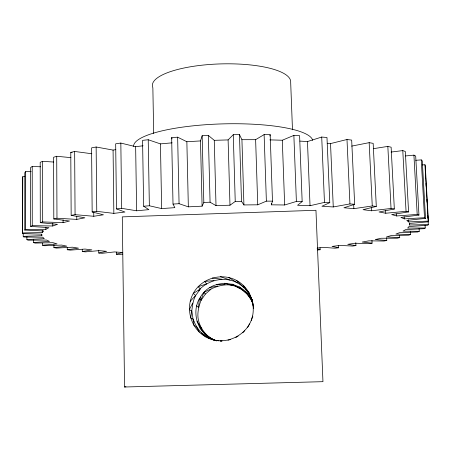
<?xml version="1.0" encoding="UTF-8"?>
<svg xmlns="http://www.w3.org/2000/svg" width="451" height="451" viewBox="0 0 451 451"><rect width="100%" height="100%" fill="white"/><g stroke="black" fill="none" stroke-linecap="round" stroke-linejoin="round"><path stroke-width="0.68" d="M23.221 233.55L23.215 236.358L41.819 235.698L41.667 234.154L22.55 233.635L22.601 177.677L22.764 176.691L24.844 176.657M22.55 233.635L22.764 176.691M22.719 232.936L42.276 232.569L43.674 230.957L24.782 230.078L24.816 172.66L25.679 171.645L31.215 171.696M24.782 230.078L25.656 229.35L25.679 171.645M33.43 239.718L33.436 242.537L49.463 241.398L46.554 240.05L27.973 240.186L26.891 239.571L26.891 236.758M252.842 316.923L252.515 316.033C248.253 335.967 223.758 347.118 206 337.01C190.869 328.875 184.955 308.484 193.242 293.466C201.287 278.414 221.48 272.269 236.499 280.437C250.553 287.924 256.687 305.727 251.325 320.514M190.237 301.268L195.633 295.518L199.049 290.805L199.156 289.745C209.027 279.783 224.818 276.04 237.508 282.912C244.386 286.898 249.747 293.173 252.261 300.738M199.156 289.745L193.242 293.466L195.633 295.518C191.9 302.463 192.357 310.373 190.61 317.87L193.101 319.145C195.616 326.22 200.064 332.37 206 337.01M252.769 302.982C245.772 280.46 212.291 276.209 200.436 297.096C190.378 311.782 197.724 334.8 214.975 340.195M269.907 135.971L270.172 134.68L264.123 134.59L255.621 139.68L241.928 139.692L239.475 134.607L233.274 134.702L228.11 139.911L214.264 140.323L208.345 135.447L202.161 135.723L200.486 140.932L202.093 206.163L188.343 206.846L179.07 203.7L173.015 204.066L171.651 137.628L177.643 137.183L186.861 141.732L200.486 140.932M269.805 139.878L282.298 140.238L293.866 135.39L299.594 135.65L302.164 201.591L296.386 201.45L284.66 204.985L271.355 204.827L272.477 201.152L270.172 134.68M252.91 303.895C250.401 296.82 244.932 290.856 238.179 287.665C226.695 281.215 214.326 287.084 203.807 292.445C200.532 302.012 195.695 311.81 198.959 322.149C201.591 330.718 208.108 338.25 216.841 340.849M202.093 206.163L203.824 202.46L202.161 135.723M192.729 303.078L189.335 309.595L191.861 311.134L193.986 325.537L196.365 326.569M428.146 221.796L428.303 224.575L427.943 225.258L408.95 226.549L407.636 228.088L425.242 227.992L425.084 225.212M247.667 327.387L249.544 323.908M211.045 289.159L205.391 294.058L201.123 300.231L199.297 298.663L198.603 307.334L196.546 305.84M199.049 290.805L200.385 288.973L198.147 286.701L206.648 283.871L204.619 281.435L214.005 280.561M242.79 332.759L244.639 330.752M302.164 201.591L297.581 205.278L310.034 205.707L324.466 202.398L329.771 202.657L326.981 137.482L321.715 137.053L307.464 141.558L299.915 141.101M203.824 202.46L210.07 202.211L216.006 205.617L229.982 205.211L235.236 201.473L241.499 201.355L243.923 204.94L257.746 204.81L266.378 201.14L272.477 201.152M425.242 227.992L424.273 228.668L405.641 229.615L402.991 231.132L419.255 231.335L419.097 228.55M40.652 166.791L32.23 166.487L30.623 167.518L30.64 226.396L48.911 227.665L45.878 229.322L25.656 229.35M235.783 337.557L238.128 336.085M329.771 202.657L321.952 206.265L333.266 206.953L349.937 203.925L354.655 204.292L351.679 140.086L346.994 139.506L330.521 143.587L327.217 143.266M30.64 226.396L32.258 225.658L52.784 225.996L57.508 224.327L40.291 222.664L40.195 162.349L42.557 161.328L53.72 162.039M419.255 231.335L417.739 231.989L399.721 232.62L395.865 234.08L410.647 234.548L410.495 231.758M354.655 204.292L343.921 207.753L353.86 208.661L372.255 205.972L376.297 206.434L373.174 143.367L369.16 142.663L351.65 146.118M70.948 157.641L56.719 156.271L53.59 157.269L53.81 218.96L69.516 221.018L63.089 222.664L42.682 221.92L40.291 222.664M410.647 234.548L408.645 235.174L391.451 235.507L386.518 236.905L399.721 237.609L399.614 235.507M116.369 252.115L116.397 254.217L122.565 252.475L114.453 251.934L102.18 253.293L98.746 253.034L98.718 250.232M227.986 340.229L230.461 339.547M376.297 206.434L363.049 209.676L371.444 210.78L391.04 208.458L394.337 208.999L391.124 147.206L387.837 146.4L373.298 148.695M399.721 237.609L397.292 238.201L381.095 238.258L375.215 239.571L386.778 240.484L386.637 237.7M53.81 218.96L56.973 218.228L76.788 219.395L84.884 217.81L71.162 215.364L70.779 152.393L74.652 151.457L91.829 153.757M98.746 253.034L106.616 251.32L99.073 250.638L85.464 251.861L82.291 251.54L82.274 249.431M124.555 387.003L322.955 381.67L315.954 210.29L122.289 216.875L124.555 387.003L125.919 386.721M209.754 287.603L217.799 285.985M386.778 240.484L383.981 241.031L368.912 240.834L362.215 242.057L372.092 243.151L371.957 240.338M394.337 208.999L379.026 211.976L385.768 213.238L406.047 211.305L408.578 211.908L405.314 151.485L402.788 150.6L391.023 152.066M115.822 149.642L113.077 150.082L96.142 147.003L91.587 147.855L92.162 211.981L103.448 214.789L93.78 216.271L75.069 214.67L71.162 215.364M82.291 251.54L91.857 249.882L84.997 249.059L70.13 250.125L67.261 249.741L67.25 247.65M372.092 243.151L368.98 243.658L355.146 243.224L347.744 244.346L355.929 245.592L355.8 242.785M408.578 211.908L391.665 214.569L396.717 215.961L417.192 214.417L418.956 215.065L415.687 156.074L413.922 155.144L405.528 155.945M143.068 145.786L135.644 146.693L120.834 143.063L115.676 143.801L116.488 208.909L124.927 212.038L113.844 213.374L96.762 211.344L92.162 211.981M67.261 249.741L78.519 248.163L72.453 247.204L56.431 248.078L53.917 247.633L53.911 244.831M355.929 245.592L352.552 246.054L340.031 245.412L332.043 246.421L338.526 247.796L338.436 245.694M122.762 254.054L120.039 254.42L116.397 254.217M418.956 215.065L400.911 217.399L404.265 218.87L424.515 217.72L425.53 218.397L422.288 160.866L421.268 159.902L415.726 160.285M338.526 247.796L334.93 248.208L323.79 247.374L317.267 248.061M53.917 247.633L66.838 246.173L61.697 245.073L44.643 245.733L42.546 245.231L42.541 243.14M116.488 208.909L121.697 208.339L136.63 210.786L148.898 209.636L143.649 206.242L142.572 140.351L148.221 139.748L160.432 143.88L172.107 142.843M425.53 218.397L406.785 220.376L408.493 221.903L428.151 221.131L428.45 221.819L409.407 223.448L409.547 224.998L428.303 224.575M317.594 249.995L320.109 249.753L320.024 247.644M42.546 245.231L57.063 243.912L52.976 242.683L35.054 243.095L33.436 242.537M143.649 206.242L149.354 205.769L161.655 208.587L174.836 207.657L173.015 204.066M26.891 239.571L44.294 238.652L42.704 237.198L23.706 237.017L23.215 236.358M422.17 164.891L424.955 164.767L425.265 165.742L428.45 221.819M216.734 284.463L225.15 284.705M216.226 340.618L218.87 340.736M220.189 340.798L222.168 340.888M220.28 341.074L221.627 341.215M212.218 278.013L221.954 279.259M70.779 152.393L72.143 152.754M224.282 283.228L232.643 285.528M317.109 248.828L320.109 249.753M220.432 276.672L229.971 280.06M211.051 338.684L216.751 340.832M201.445 332.889L207.996 337.675L214.935 340.342M207.996 337.675L213.825 340.02M196.907 321.101L201.817 328.931L200.013 328.142L206.4 334.727M231.893 283.989L239.69 288.274M228.713 277.495L237.508 282.912M204.833 334.146L212.325 339.107M239.047 286.701L245.823 292.817M236.499 280.437L244.053 287.625M199.218 326.366L201.817 328.931M203.807 292.445L205.391 294.058M193.254 320.244L194.015 321.225M250.604 298.731L245.265 291.171M243.264 285.303L249.172 293.883L248.552 291.769L252.278 300.721M196.27 326.53L199.229 332.071M250.13 297.119L252.69 303.241M171.651 137.628L172.107 138.902M253.344 307.672L253.659 308.743M252.329 300.642L251.991 299.396L253.693 308.619M200.436 297.096L201.123 300.231M252.504 301.268L253.704 308.608M424.955 164.767L428.151 221.131M425.502 175.214L425.699 178.686M425.975 183.557L426.133 186.336M426.409 191.201L426.567 193.981M426.883 199.545L427.041 202.324M427.317 207.195L427.475 209.974M427.79 215.539L427.948 218.318M421.268 159.902L424.515 217.72M413.922 155.144L417.192 214.417M409.435 222.907L409.547 224.998M408.38 219.795L408.493 221.903M402.788 150.6L406.047 211.305M404.152 216.768L404.265 218.87M396.604 213.859L396.717 215.961M387.837 146.4L391.04 208.458M385.628 210.442L385.768 213.238M369.16 142.663L372.255 205.972M371.274 207.297L371.444 210.78M353.669 204.455L353.86 208.661M346.994 139.506L349.937 203.925M330.521 143.587L333.266 206.953M321.715 137.053L324.466 202.398M307.464 141.558L310.034 205.707M293.866 135.39L296.386 201.45M292.479 129.803L290.675 82.302A69.189 19.72 -1.6 0 0 218.211 63.991A69.189 19.72 -1.6 0 0 152.861 87.731L153.684 133.434M282.298 140.238L284.66 204.985M271.305 203.429L271.355 204.827M264.123 134.59L266.378 201.14M255.621 139.68L257.746 204.81M241.928 139.692L243.923 204.94M239.475 134.607L241.499 201.355M233.274 134.702L235.236 201.473M228.11 139.911L229.982 205.211M214.264 140.323L216.006 205.617M208.345 135.447L210.07 202.211M186.861 141.732L188.343 206.846M177.643 137.183L179.07 203.7M160.432 143.88L161.655 208.587M148.221 139.748L149.354 205.769M135.644 146.693L136.63 210.786M120.834 143.063L121.697 208.339M113.077 150.082L113.844 213.374M96.142 147.003L96.762 211.344M93.74 212.071L93.78 216.271M76.766 216.581L76.788 219.395M74.652 151.457L75.069 214.67M63.072 219.874L63.089 222.664M56.719 156.271L56.973 218.228M52.773 223.2L52.784 225.996M45.872 227.219L45.878 229.322M42.557 161.328L42.682 221.92M42.27 230.467L42.276 232.569M41.813 234.289L41.819 235.698M32.23 166.487L32.258 225.658M133.609 146.344A89.642 19.923 -1.6 0 1 220.522 123.952A89.642 19.923 -1.6 0 1 312.701 140.391"/></g></svg>
